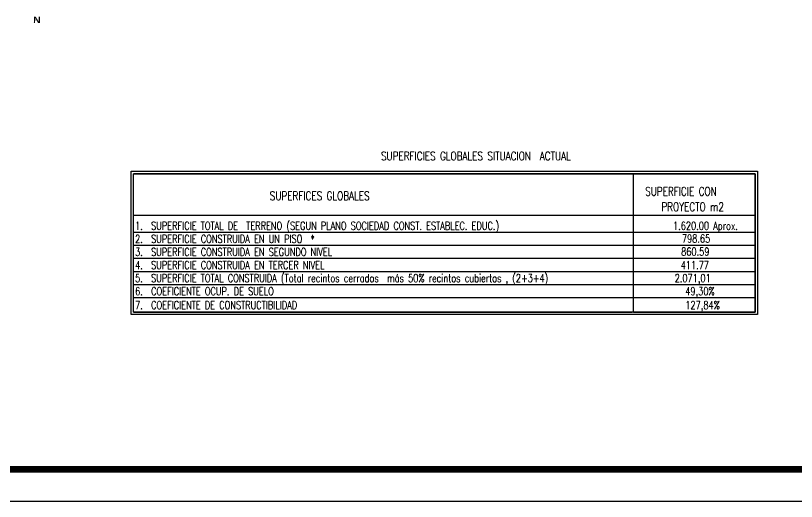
# Model space of a CAD drawing. Extents: x -3099 to -2751, y 5130 to 5248.
# Drawn here: x -3063.09 to -3014.4, y 5129.54 to 5159.83 of the extents above; entities that cross this region are included whole.
import ezdxf

# ---------------------------------------------------------------- set-up
doc = ezdxf.new("R2010")
doc.units = 0
doc.header["$MEASUREMENT"] = 0
doc.layers.get('0').update_dxf_attribs({"linetype": 'CONTINUOUS'})
doc.layers.add('COTAS', color=7, linetype='CONTINUOUS')
doc.styles.add('TITULO', font='', dxfattribs={"height": 50})
doc.styles.add('WMF-ARIAL0', font='romans.shx')
doc.styles.get('TITULO').set_extended_font_data('Arial Black')

msp = doc.modelspace()

# ---------------------------------------------------------------- linework, layer by layer
at = {"color": 6}
for p, q in [((-3016.97, 5149.97), (-3055.733, 5149.97)), ((-3055.733, 5141.336), (-3055.733, 5149.97)), ((-3024.552, 5141.336), (-3024.552, 5149.97)), ((-3016.97, 5147.362), (-3016.97, 5149.97)), ((-3016.97, 5147.362), (-3055.733, 5147.362)), ((-3016.97, 5141.336), (-3016.97, 5147.362))]:
    msp.add_line(p, q, dxfattribs=at)
for points in [[(-3055.883, 5150.12), (-3016.82, 5150.12), (-3016.82, 5141.186), (-3055.883, 5141.186)], [(-3055.733, 5149.97), (-3016.97, 5149.97), (-3016.97, 5141.336), (-3055.733, 5141.336)]]:
    msp.add_lwpolyline(points, close=True, dxfattribs=at)
at = {"color": 3}
for points in [[(-3055.733, 5146.327), (-3016.97, 5146.327)], [(-3055.733, 5145.511), (-3016.97, 5145.511)], [(-3055.733, 5144.695), (-3016.97, 5144.695)], [(-3055.733, 5143.879), (-3016.97, 5143.879)], [(-3055.733, 5143.879), (-3016.97, 5143.879)], [(-3055.733, 5143.064), (-3016.97, 5143.064)], [(-3055.733, 5142.248), (-3016.97, 5142.248)]]:
    msp.add_lwpolyline(points, dxfattribs=at)
at = {"color": 6}
for points in [[(-3055.733, 5141.336), (-3024.648, 5141.336)], [(-3024.552, 5141.336), (-3016.97, 5141.336)]]:
    msp.add_lwpolyline(points, dxfattribs=at)
at = {"layer": 'COTAS'}
msp.add_lwpolyline([(-2930.304, 5248.336), (-2930.304, 5129.536), (-3098.504, 5129.536), (-3098.504, 5248.336)], close=True, dxfattribs=at)
at = {"layer": 'COTAS', "const_width": 0.4}
msp.add_lwpolyline([(-2932.304, 5246.336), (-3092.504, 5246.336), (-3092.504, 5131.536), (-2932.304, 5131.536)], close=True, dxfattribs=at)

# ---------------------------------------------------------------- texts
at = {"style": 'TITULO'}
msp.add_text('N', height=0.4, rotation=359.2616, dxfattribs=at).set_placement((-3061.997, 5159.371))
at = {"color": 7, "style": 'WMF-ARIAL0', "width": 0.75}
for s, height, p in [('SUPERFICIES GLOBALES SITUACION  ACTUAL', 0.53746, (-3040.306, 5150.804)), ('SUPERFICIE CON ', 0.53746, (-3023.832, 5148.598)), ('SUPERFICES GLOBALES', 0.53746, (-3047.239, 5148.318)), ('PROYECTO m2', 0.53746, (-3022.824, 5147.638)), ('1.  SUPERFICIE TOTAL DE  TERRENO (SEGUN PLANO SOCIEDAD CONST. ESTABLEC. EDUC.)', 0.49907, (-3055.638, 5146.471)), ('1.620.00 Aprox.', 0.49907, (-3022.096, 5146.471)), ('2.  SUPERFICIE CONSTRUIDA EN UN PISO  *', 0.49907, (-3055.638, 5145.655)), ('798.65', 0.4991, (-3021.542, 5145.676)), ('3.  SUPERFICIE CONSTRUIDA EN SEGUNDO NIVEL', 0.49907, (-3055.638, 5144.839)), ('860.59', 0.4991, (-3021.59, 5144.86)), ('4.  SUPERFICIE CONSTRUIDA EN TERCER NIVEL', 0.49907, (-3055.638, 5144.023)), ('411.77', 0.4991, (-3021.62, 5144.023)), ('5.  SUPERFICIE TOTAL CONSTRUIDA (Total recintos cerrados  más 50% recintos cubiertos , (2+3+4)', 0.49907, (-3055.638, 5143.208)), ('2.071,01', 0.4991, (-3021.995, 5143.208)), ('6.  COEFICIENTE OCUP. DE SUELO', 0.49907, (-3055.638, 5142.392)), ('49,30%', 0.4991, (-3021.331, 5142.392)), ('7.  COEFICIENTE DE CONSTRUCTIBILIDAD', 0.49907, (-3055.638, 5141.528)), ('127,84%', 0.4991, (-3021.331, 5141.528))]:
    msp.add_text(s, height=height, dxfattribs=at).set_placement(p)

doc.saveas('drawing.dxf')
